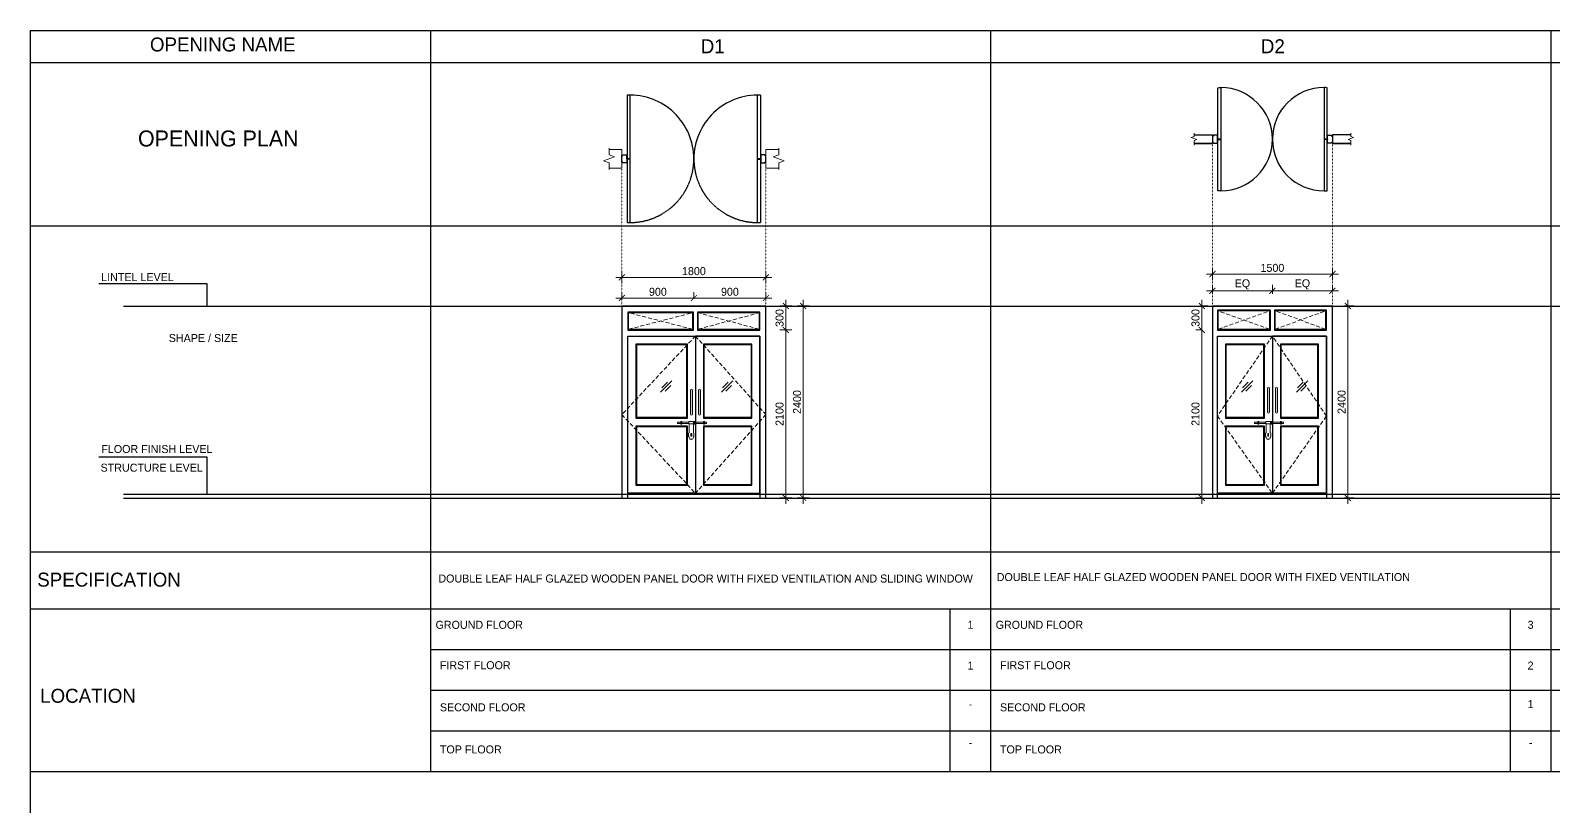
# Model space of a CAD drawing. Header units: inches. Extents: x -3071 to 2014935, y -37057 to 549694.
# Drawn here: x 1445748 to 1464782, y 539993 to 549694 of the extents above; entities that cross this region are included whole.
import ezdxf

# ---------------------------------------------------------------- set-up
doc = ezdxf.new("R2010")
doc.units = ezdxf.units.IN
doc.header["$MEASUREMENT"] = 0
for name, pattern in [('DOT', [0.25, 0, -0.25]), ('Hidden', [15, 12, -3]), ('TRAZOS1', [0.15, 0.1, -0.05])]:
    doc.linetypes.add(name, pattern=pattern)
for name, color, linetype, lineweight in [('001-Archi- Break Line', 25, 'Continuous', 13), ('001-Archi- door window elevation', 92, 'Continuous', 25), ('001-Archi-Dimension', 200, 'Continuous', 18), ('001-Archi-Elev 3', 212, 'Continuous', 30), ('001-Archi-Elev 4', 246, 'Continuous', 25), ('001-Archi-hatch', 9, 'Continuous', 0), ('001-Archi-Text', 180, 'Continuous', 18), ('002-Archi- Opening', 90, 'Continuous', 25)]:
    doc.layers.add(name, color=color, linetype=linetype, lineweight=lineweight)
doc.styles.add('Archi 100', font='GOTHIC.TTF', dxfattribs={"height": 200})
doc.styles.add('Archi 50', font='GOTHIC.TTF', dxfattribs={"height": 100})
doc.dimstyles.new('Archi 100', dxfattribs={"dimtxt": 200, "dimasz": 150, "dimexe": 150, "dimexo": 300, "dimgap": 50, "dimtad": 1, "dimdec": 0, "dimrnd": 5, "dimzin": 0, "dimdsep": 46, "dimtxsty": 'Archi 100', "dimblk": 'ARCHTICK', "dimcen": 0.09, "dimdle": 150, "dimclrd": 256, "dimclre": 256, "dimclrt": 256, "dimadec": 0, "dimazin": 0, "dimtfac": 1, "dimtdec": 0, "dimtix": 1, "dimtofl": 0, "dimtmove": 0, "dimatfit": 3, "dimfxl": 150, "dimfxlon": 1, "dimtolj": 1, "dimtzin": 0, "dimlwd": -1, "dimlwe": -1, "dimarcsym": 0})
doc.dimstyles.new('Archi 50', dxfattribs={"dimscale": 0.5, "dimtxt": 100, "dimasz": 150, "dimexe": 150, "dimexo": 300, "dimgap": 50, "dimtad": 1, "dimdec": 0, "dimzin": 0, "dimdsep": 46, "dimtxsty": 'Archi 50', "dimblk": 'ARCHTICK', "dimcen": 0.09, "dimdle": 150, "dimclrd": 256, "dimclre": 256, "dimclrt": 256, "dimadec": 0, "dimazin": 0, "dimtfac": 1, "dimtdec": 0, "dimtix": 1, "dimtofl": 0, "dimtmove": 0, "dimatfit": 0, "dimfxl": 150, "dimfxlon": 1, "dimtolj": 1, "dimtzin": 0, "dimlwd": -1, "dimlwe": -1, "dimarcsym": 0})

# ---------------------------------------------------------------- blocks, each defined once
blk = doc.blocks.new('_ArchTick')
at = {"color": 0, "linetype": 'ByBlock', "const_width": 0.15}
blk.add_lwpolyline([(-0.5, -0.5), (0.5, 0.5)], dxfattribs=at)
blk = doc.blocks.new('A$C41BE75F4')
for p, q in [((-112, 98), (-144, 98)), ((-144, 98), (-144, 81)), ((-112, 81), (-144, 81)), ((-101, 98), (-112, 98)), ((-101, 81), (-112, 81)), ((-90, 107), (-101, 107)), ((-101, 98), (-101, 107)), ((-101, 98), (-101, 81)), ((-101, 81), (-101, 73)), ((-101, 71), (-101, 73)), ((-90, 73), (-101, 73)), ((-90, 71), (-101, 71)), ((-90, 98), (-90, 107)), ((-78, 98), (-90, 98)), ((-90, 98), (-90, 81)), ((-78, 81), (-90, 81)), ((-90, 81), (-90, 73)), ((-90, 71), (-90, 73)), ((-3, 98), (-78, 98)), ((-3, 81), (-78, 81)), ((57, 104), (-3, 104)), ((-3, 98), (-3, 104)), ((-3, 81), (-3, 98)), ((-3, 75), (-3, 81)), ((0, 75), (-3, 75)), ((-3, 75), (-3, 75)), ((0, 75), (-3, 75)), ((0, -32), (0, 75)), ((0, 75), (0, 75)), ((54, 75), (0, 75)), ((54, -32), (54, 75)), ((57, 75), (54, 75)), ((54, 75), (54, 75)), ((57, 75), (54, 75)), ((57, 98), (57, 104)), ((64, 98), (57, 98)), ((57, 98), (57, 98)), ((57, 98), (57, 81)), ((64, 81), (57, 81)), ((57, 81), (57, 81)), ((57, 75), (57, 81)), ((57, 75), (57, 75)), ((75, 107), (64, 107)), ((64, 98), (64, 107)), ((64, 98), (64, 81)), ((64, 81), (64, 73)), ((64, 71), (64, 73)), ((75, 73), (64, 73)), ((75, 71), (64, 71)), ((75, 98), (75, 107)), ((87, 98), (75, 98)), ((75, 98), (75, 81)), ((87, 81), (75, 81)), ((75, 81), (75, 73)), ((75, 71), (75, 73)), ((169, 98), (87, 98)), ((169, 81), (87, 81)), ((181, 98), (169, 98)), ((181, 81), (169, 81)), ((192, 107), (181, 107)), ((181, 98), (181, 107)), ((181, 98), (181, 81)), ((181, 81), (181, 73)), ((181, 71), (181, 73)), ((192, 73), (181, 73)), ((192, 71), (181, 71)), ((192, 98), (192, 107)), ((203, 98), (192, 98)), ((192, 98), (192, 81)), ((203, 81), (192, 81)), ((192, 81), (192, 73)), ((192, 71), (192, 73)), ((219, 98), (203, 98)), ((219, 81), (203, 81)), ((219, 98), (219, 81)), ((-7, -39), (-5, -39)), ((-7, -39), (-7, -82)), ((-7, -82), (-5, -83)), ((-7, -82), (-5, -83)), ((-7, -82), (-7, -82)), ((-5, -39), (-3, -38)), ((-5, -83), (-3, -83)), ((-5, -83), (-3, -83)), ((-3, -38), (-2, -37)), ((-3, -83), (-2, -84)), ((-3, -83), (-2, -84)), ((-2, -37), (-1, -36)), ((-2, -84), (-1, -86)), ((-2, -84), (-1, -86)), ((-1, -36), (0, -34)), ((-1, -86), (0, -87)), ((-1, -86), (0, -88)), ((0, -34), (0, -32)), ((0, -87), (0, -89)), ((0, -87), (0, -88)), ((0, -88), (0, -89)), ((0, -89), (0, -89)), ((0, -89), (0, -89)), ((1, -96), (0, -89)), ((1, -96), (0, -89)), ((0, -89), (0, -89)), ((4, -103), (1, -96)), ((4, -103), (1, -96)), ((1, -96), (1, -96)), ((8, -109), (4, -103)), ((8, -109), (4, -103)), ((14, -113), (8, -109)), ((14, -113), (8, -109)), ((20, -116), (14, -113)), ((20, -116), (14, -113)), ((27, -117), (20, -116)), ((27, -116), (20, -116)), ((33, -44), (22, -44)), ((22, -63), (22, -44)), ((22, -77), (22, -63)), ((33, -77), (22, -77)), ((34, -116), (27, -117)), ((34, -116), (27, -116)), ((33, -44), (33, -63)), ((33, -63), (33, -77)), ((41, -113), (34, -116)), ((41, -113), (34, -116)), ((47, -109), (41, -113)), ((47, -109), (41, -113)), ((51, -103), (47, -109)), ((51, -103), (47, -109)), ((54, -96), (51, -103)), ((54, -96), (51, -103)), ((55, -34), (54, -32)), ((54, -89), (55, -87)), ((54, -89), (55, -88)), ((54, -89), (54, -89)), ((54, -89), (54, -89)), ((54, -89), (54, -96)), ((54, -89), (54, -89)), ((54, -89), (54, -96)), ((54, -96), (54, -96)), ((55, -36), (55, -34)), ((56, -37), (55, -36)), ((55, -86), (56, -84)), ((55, -86), (56, -84)), ((55, -87), (55, -86)), ((55, -88), (55, -86)), ((55, -87), (55, -88)), ((58, -38), (56, -37)), ((56, -84), (58, -83)), ((56, -84), (58, -83)), ((60, -39), (58, -38)), ((58, -83), (60, -83)), ((58, -83), (60, -83)), ((61, -39), (60, -39)), ((60, -83), (61, -82)), ((60, -83), (61, -82)), ((61, -39), (61, -82)), ((61, -82), (61, -82))]:
    blk.add_line(p, q)
blk = doc.blocks.new('1800door')
for points in [[(-795, 1733), (-2, 1733), (-2, 1696), (-796, 1696)], [(-40, 1800), (-40, 1788), (-50, 1788), (-50, 1737), (50, 1737), (50, 1737), (50, 1737), (50, 1788), (40, 1788), (40, 1800), (-40, 1800)], [(-795, 67), (-2, 67), (-2, 104), (-796, 104)], [(-40, 0), (-40, 12), (-50, 12), (-50, 63), (10, 63), (10, 63), (50, 63), (50, 12), (40, 12), (40, 0), (-40, 0)]]:
    blk.add_lwpolyline(points)
for points in [[(-3, 1735, -0.146678), (-2, 1736), (-40, 1736), (-40, 1735)], [(1, 1733, -0.146678), (-1, 1733), (-1, 1696), (1, 1696)], [(-3, 65, 0.146678), (-2, 64), (-40, 64), (-40, 65)], [(1, 67, 0.146678), (-1, 67), (-1, 104), (1, 104)]]:
    blk.add_lwpolyline(points, format="xyb", close=True)
at = {"linetype": 'Hidden'}
for points in [[(796, 1696), (2, 1696), (2, 1733), (795, 1733)], [(796, 104), (2, 104), (2, 67), (795, 67)]]:
    blk.add_lwpolyline(points, dxfattribs=at)
for centre, radius in [((-1, 1735), 2.22), ((-1, 1735), 0.933), ((-1, 65), 2.22), ((-1, 65), 0.933)]:
    blk.add_circle(centre, radius)
for centre, start, end in [((0, 1696), 177.3343, 270), ((0, 104), 90, 182.6657)]:
    blk.add_arc(centre, 796, start, end)
for centre, start, end in [((0, 1696), 270, 2.6657), ((0, 104), 357.3343, 90)]:
    blk.add_arc(centre, 796, start, end, dxfattribs=at)
blk = doc.blocks.new('*D1622')
at = {"layer": '001-Archi-Dimension', "transparency": 16777216}
for p, q in [((1453064, 546349), (1454114, 546349)), ((1453139, 546349), (1453139, 546424)), ((1454039, 546349), (1454039, 546424))]:
    blk.add_line(p, q, dxfattribs=at)
at = {"layer": 'Defpoints', "color": 0, "transparency": 16777216}
for p in [(1454039, 546349), (1453139, 546250), (1454039, 546250)]:
    blk.add_point(p, dxfattribs=at)
at = {"layer": '001-Archi-Dimension', "transparency": 16777216, "xscale": 75, "yscale": 75, "zscale": 75, "rotation": 180}
blk.add_blockref('_ArchTick', (1453139, 546349), dxfattribs=at)
at = {"layer": '001-Archi-Dimension', "transparency": 16777216, "xscale": 75, "yscale": 75, "zscale": 75}
blk.add_blockref('_ArchTick', (1454039, 546349), dxfattribs=at)
at = {"layer": '001-Archi-Dimension', "transparency": 16777216, "insert": (1453589, 546427), "char_height": 100, "attachment_point": 5, "style": 'Archi 50'}
blk.add_mtext('\\A1;900', dxfattribs=at)
blk = doc.blocks.new('*D1623')
at = {"layer": '001-Archi-Dimension', "transparency": 16777216}
for p, q in [((1453964, 546349), (1455014, 546349)), ((1454039, 546349), (1454039, 546424)), ((1454939, 546349), (1454939, 546424))]:
    blk.add_line(p, q, dxfattribs=at)
at = {"layer": 'Defpoints', "color": 0, "transparency": 16777216}
for p in [(1454939, 546349), (1454039, 546250), (1454939, 546250)]:
    blk.add_point(p, dxfattribs=at)
at = {"layer": '001-Archi-Dimension', "transparency": 16777216, "xscale": 75, "yscale": 75, "zscale": 75, "rotation": 180}
blk.add_blockref('_ArchTick', (1454039, 546349), dxfattribs=at)
at = {"layer": '001-Archi-Dimension', "transparency": 16777216, "xscale": 75, "yscale": 75, "zscale": 75}
blk.add_blockref('_ArchTick', (1454939, 546349), dxfattribs=at)
at = {"layer": '001-Archi-Dimension', "transparency": 16777216, "insert": (1454489, 546427), "char_height": 100, "attachment_point": 5, "style": 'Archi 50'}
blk.add_mtext('\\A1;900', dxfattribs=at)
blk = doc.blocks.new('*D1573')
at = {"layer": '001-Archi-Dimension', "transparency": 16777216}
for p, q in [((1453139, 546533), (1453139, 546683)), ((1454939, 546533), (1454939, 546683)), ((1453064, 546608), (1455014, 546608))]:
    blk.add_line(p, q, dxfattribs=at)
at = {"layer": 'Defpoints', "color": 0, "transparency": 16777216}
for p in [(1454939, 546608), (1453139, 546250), (1454939, 546250)]:
    blk.add_point(p, dxfattribs=at)
at = {"layer": '001-Archi-Dimension', "transparency": 16777216, "xscale": 75, "yscale": 75, "zscale": 75, "rotation": 180}
blk.add_blockref('_ArchTick', (1453139, 546608), dxfattribs=at)
at = {"layer": '001-Archi-Dimension', "transparency": 16777216, "xscale": 75, "yscale": 75, "zscale": 75}
blk.add_blockref('_ArchTick', (1454939, 546608), dxfattribs=at)
at = {"layer": '001-Archi-Dimension', "transparency": 16777216, "insert": (1454039, 546685), "char_height": 100, "attachment_point": 5, "style": 'Archi 50'}
blk.add_mtext('\\A1;1800', dxfattribs=at)
blk = doc.blocks.new('*D1624')
at = {"layer": '001-Archi-Dimension', "transparency": 16777216}
for p, q in [((1455112, 545950), (1455262, 545950)), ((1455187, 543775), (1455187, 546025)), ((1455112, 543850), (1455262, 543850))]:
    blk.add_line(p, q, dxfattribs=at)
at = {"layer": 'Defpoints', "color": 0, "transparency": 16777216}
for p in [(1454939, 545950), (1455187, 545950), (1454939, 543850)]:
    blk.add_point(p, dxfattribs=at)
at = {"layer": '001-Archi-Dimension', "transparency": 16777216, "xscale": 75, "yscale": 75, "zscale": 75}
for p, rotation in [((1455187, 545950), 90), ((1455187, 543850), 270)]:
    blk.add_blockref('_ArchTick', p, dxfattribs=dict(at, rotation=rotation))
at = {"layer": '001-Archi-Dimension', "transparency": 16777216, "insert": (1455110, 544900), "char_height": 100, "attachment_point": 5, "rotation": 90, "style": 'Archi 50'}
blk.add_mtext('\\A1;2100', dxfattribs=at)
blk = doc.blocks.new('*D1625')
at = {"layer": '001-Archi-Dimension', "transparency": 16777216}
for p, q in [((1455187, 545875), (1455187, 546325)), ((1455112, 546250), (1455262, 546250)), ((1455112, 545950), (1455262, 545950))]:
    blk.add_line(p, q, dxfattribs=at)
at = {"layer": 'Defpoints', "color": 0, "transparency": 16777216}
for p in [(1454939, 546250), (1455187, 546250), (1454939, 545950)]:
    blk.add_point(p, dxfattribs=at)
at = {"layer": '001-Archi-Dimension', "transparency": 16777216, "xscale": 75, "yscale": 75, "zscale": 75}
for p, rotation in [((1455187, 546250), 90), ((1455187, 545950), 270)]:
    blk.add_blockref('_ArchTick', p, dxfattribs=dict(at, rotation=rotation))
at = {"layer": '001-Archi-Dimension', "transparency": 16777216, "insert": (1455110, 546100), "char_height": 100, "attachment_point": 5, "rotation": 90, "style": 'Archi 50'}
blk.add_mtext('\\A1;300', dxfattribs=at)
blk = doc.blocks.new('*D1574')
at = {"layer": '001-Archi-Dimension', "transparency": 16777216}
for p, q in [((1455406, 546325), (1455406, 543775)), ((1455331, 546250), (1455481, 546250)), ((1455331, 543850), (1455481, 543850))]:
    blk.add_line(p, q, dxfattribs=at)
at = {"layer": 'Defpoints', "color": 0, "transparency": 16777216}
for p in [(1454939, 546250), (1454939, 543850), (1455406, 543850)]:
    blk.add_point(p, dxfattribs=at)
at = {"layer": '001-Archi-Dimension', "transparency": 16777216, "xscale": 75, "yscale": 75, "zscale": 75}
for p, rotation in [((1455406, 546250), 90), ((1455406, 543850), 270)]:
    blk.add_blockref('_ArchTick', p, dxfattribs=dict(at, rotation=rotation))
at = {"layer": '001-Archi-Dimension', "transparency": 16777216, "insert": (1455329, 545050), "char_height": 100, "attachment_point": 5, "rotation": 90, "style": 'Archi 50'}
blk.add_mtext('\\A1;2400', dxfattribs=at)
blk = doc.blocks.new('OT DOOR')
for points in [[(-2, 1433), (-644, 1433, 0.014338), (-646, 1396), (-2, 1396)], [(-1, 1433, 0.146678), (1, 1433), (1, 1396), (-1, 1396)], [(3, 1435, 0.146678), (2, 1436), (40, 1436), (40, 1435)], [(644, 1433), (2, 1433), (2, 1396), (646, 1396, 0.014338)], [(-2, 67), (-644, 67, -0.014338), (-646, 104), (-2, 104)], [(-1, 67, -0.146678), (1, 67), (1, 104), (-1, 104)], [(644, 67), (2, 67), (2, 104), (646, 104, -0.014338)], [(3, 65, -0.146678), (2, 64), (40, 64), (40, 65)]]:
    blk.add_lwpolyline(points, format="xyb", close=True)
for points in [[(40, 1500), (40, 1488), (50, 1488), (50, 1437), (-10, 1437), (-10, 1437), (-50, 1437), (-50, 1488), (-40, 1488), (-40, 1500), (40, 1500)], [(40, 0), (40, 12), (50, 12), (50, 63), (-50, 63), (-50, 63), (-50, 63), (-50, 12), (-40, 12), (-40, 0), (40, 0)]]:
    blk.add_lwpolyline(points)
for centre, radius in [((1, 1435), 2.22), ((1, 1435), 0.933), ((1, 65), 2.22), ((1, 65), 0.933)]:
    blk.add_circle(centre, radius)
for centre, start, end in [((0, 1396), 180, 0), ((0, 104), 0, 180)]:
    blk.add_arc(centre, 646, start, end)
blk = doc.blocks.new('*D1575')
at = {"layer": '001-Archi-Dimension', "transparency": 16777216}
for p, q in [((1460519, 546574), (1460519, 546724)), ((1462019, 546574), (1462019, 546724)), ((1460444, 546649), (1462094, 546649))]:
    blk.add_line(p, q, dxfattribs=at)
at = {"layer": 'Defpoints', "color": 0, "transparency": 16777216}
for p in [(1462019, 546649), (1460519, 546250), (1462019, 546250)]:
    blk.add_point(p, dxfattribs=at)
at = {"layer": '001-Archi-Dimension', "transparency": 16777216, "xscale": 75, "yscale": 75, "zscale": 75, "rotation": 180}
blk.add_blockref('_ArchTick', (1460519, 546649), dxfattribs=at)
at = {"layer": '001-Archi-Dimension', "transparency": 16777216, "xscale": 75, "yscale": 75, "zscale": 75}
blk.add_blockref('_ArchTick', (1462019, 546649), dxfattribs=at)
at = {"layer": '001-Archi-Dimension', "transparency": 16777216, "insert": (1461269, 546726), "char_height": 100, "attachment_point": 5, "style": 'Archi 50'}
blk.add_mtext('\\A1;1500', dxfattribs=at)
blk = doc.blocks.new('*D1576')
at = {"layer": '001-Archi-Dimension', "transparency": 16777216}
for p, q in [((1460519, 546400), (1460519, 546515)), ((1461269, 546400), (1461269, 546515)), ((1460444, 546440), (1461344, 546440))]:
    blk.add_line(p, q, dxfattribs=at)
at = {"layer": 'Defpoints', "color": 0, "transparency": 16777216}
for p in [(1461269, 546440), (1460519, 546250), (1461269, 546250)]:
    blk.add_point(p, dxfattribs=at)
at = {"layer": '001-Archi-Dimension', "transparency": 16777216, "xscale": 75, "yscale": 75, "zscale": 75, "rotation": 180}
blk.add_blockref('_ArchTick', (1460519, 546440), dxfattribs=at)
at = {"layer": '001-Archi-Dimension', "transparency": 16777216, "xscale": 75, "yscale": 75, "zscale": 75}
blk.add_blockref('_ArchTick', (1461269, 546440), dxfattribs=at)
at = {"layer": '001-Archi-Dimension', "transparency": 16777216, "insert": (1460894, 546520), "char_height": 100, "attachment_point": 5, "style": 'Archi 50'}
blk.add_mtext('\\A1;EQ', dxfattribs=at)
blk = doc.blocks.new('*D1577')
at = {"layer": '001-Archi-Dimension', "transparency": 16777216}
for p, q in [((1461269, 546400), (1461269, 546515)), ((1462019, 546440), (1462019, 546515)), ((1461194, 546440), (1462094, 546440))]:
    blk.add_line(p, q, dxfattribs=at)
at = {"layer": 'Defpoints', "color": 0, "transparency": 16777216}
for p in [(1462019, 546440), (1462019, 546440), (1461269, 546250)]:
    blk.add_point(p, dxfattribs=at)
at = {"layer": '001-Archi-Dimension', "transparency": 16777216, "xscale": 75, "yscale": 75, "zscale": 75, "rotation": 180}
blk.add_blockref('_ArchTick', (1461269, 546440), dxfattribs=at)
at = {"layer": '001-Archi-Dimension', "transparency": 16777216, "xscale": 75, "yscale": 75, "zscale": 75}
blk.add_blockref('_ArchTick', (1462019, 546440), dxfattribs=at)
at = {"layer": '001-Archi-Dimension', "transparency": 16777216, "insert": (1461644, 546520), "char_height": 100, "attachment_point": 5, "style": 'Archi 50'}
blk.add_mtext('\\A1;EQ', dxfattribs=at)
blk = doc.blocks.new('*D1578')
at = {"layer": '001-Archi-Dimension', "transparency": 16777216}
for p, q in [((1460386, 545950), (1460311, 545950)), ((1460386, 543775), (1460386, 546025)), ((1460386, 543850), (1460311, 543850))]:
    blk.add_line(p, q, dxfattribs=at)
at = {"layer": 'Defpoints', "color": 0, "transparency": 16777216}
for p in [(1460386, 545950), (1460519, 545950), (1460519, 543850)]:
    blk.add_point(p, dxfattribs=at)
at = {"layer": '001-Archi-Dimension', "transparency": 16777216, "xscale": 75, "yscale": 75, "zscale": 75}
for p, rotation in [((1460386, 545950), 90), ((1460386, 543850), 270)]:
    blk.add_blockref('_ArchTick', p, dxfattribs=dict(at, rotation=rotation))
at = {"layer": '001-Archi-Dimension', "transparency": 16777216, "insert": (1460308, 544900), "char_height": 100, "attachment_point": 5, "rotation": 90, "style": 'Archi 50'}
blk.add_mtext('\\A1;2100', dxfattribs=at)
blk = doc.blocks.new('*D1579')
at = {"layer": '001-Archi-Dimension', "transparency": 16777216}
for p, q in [((1460386, 545875), (1460386, 546325)), ((1460386, 546250), (1460461, 546250)), ((1460386, 545950), (1460311, 545950))]:
    blk.add_line(p, q, dxfattribs=at)
at = {"layer": 'Defpoints', "color": 0, "transparency": 16777216}
for p in [(1460386, 546250), (1460386, 546250), (1460519, 545950)]:
    blk.add_point(p, dxfattribs=at)
at = {"layer": '001-Archi-Dimension', "transparency": 16777216, "xscale": 75, "yscale": 75, "zscale": 75}
for p, rotation in [((1460386, 546250), 90), ((1460386, 545950), 270)]:
    blk.add_blockref('_ArchTick', p, dxfattribs=dict(at, rotation=rotation))
at = {"layer": '001-Archi-Dimension', "transparency": 16777216, "insert": (1460308, 546100), "char_height": 100, "attachment_point": 5, "rotation": 90, "style": 'Archi 50'}
blk.add_mtext('\\A1;300', dxfattribs=at)
blk = doc.blocks.new('*D1580')
at = {"layer": '001-Archi-Dimension', "transparency": 16777216}
for p, q in [((1462212, 543775), (1462212, 546325)), ((1462169, 546250), (1462287, 546250)), ((1462169, 543850), (1462287, 543850))]:
    blk.add_line(p, q, dxfattribs=at)
at = {"layer": 'Defpoints', "color": 0, "transparency": 16777216}
for p in [(1462019, 546250), (1462212, 546250), (1462019, 543850)]:
    blk.add_point(p, dxfattribs=at)
at = {"layer": '001-Archi-Dimension', "transparency": 16777216, "xscale": 75, "yscale": 75, "zscale": 75}
for p, rotation in [((1462212, 546250), 90), ((1462212, 543850), 270)]:
    blk.add_blockref('_ArchTick', p, dxfattribs=dict(at, rotation=rotation))
at = {"layer": '001-Archi-Dimension', "transparency": 16777216, "insert": (1462134, 545050), "char_height": 100, "attachment_point": 5, "rotation": 90, "style": 'Archi 50'}
blk.add_mtext('\\A1;2400', dxfattribs=at)

msp = doc.modelspace()

# ---------------------------------------------------------------- hatches: boundary and pattern name
at = {"layer": '001-Archi-hatch'}
h = msp.add_hatch(color=256, dxfattribs=at)
h.dxf.hatch_style = 1
h.set_gradient(color1=(51, 51, 51), tint=1, name='CYLINDER')
edge = h.paths.add_edge_path()
edge.add_arc((1454008.2, 545197.57), 12.5, 0, 180, ccw=False)
edge.add_line((1454020.7, 545197.57), (1454020.7, 544897.57))
edge.add_arc((1454008.2, 544897.57), 12.5, -180, 0, ccw=False)
edge.add_line((1453995.7, 544897.57), (1453995.7, 545197.57))
h = msp.add_hatch(color=256, dxfattribs=at)
h.dxf.hatch_style = 1
h.set_gradient(color1=(51, 51, 51), tint=1, name='CYLINDER')
edge = h.paths.add_edge_path()
edge.add_arc((1454108.2, 545197.57), 12.5, 0, 180)
edge.add_line((1454095.7, 545197.57), (1454095.7, 544897.57))
edge.add_arc((1454108.2, 544897.57), 12.5, 180, 360)
edge.add_line((1454120.7, 544897.57), (1454120.7, 545197.57))
h = msp.add_hatch(color=256, dxfattribs=at)
h.dxf.hatch_style = 1
h.set_gradient(color1=(51, 51, 51), tint=1, name='CYLINDER')
edge = h.paths.add_edge_path()
edge.add_arc((1461218.95, 545222.57), 12.5, 0, 180, ccw=False)
edge.add_line((1461231.45, 545222.57), (1461231.45, 544922.57))
edge.add_arc((1461218.95, 544922.57), 12.5, -180, 0, ccw=False)
edge.add_line((1461206.45, 544922.57), (1461206.45, 545222.57))
h = msp.add_hatch(color=256, dxfattribs=at)
h.dxf.hatch_style = 1
h.set_gradient(color1=(51, 51, 51), tint=1, name='CYLINDER')
edge = h.paths.add_edge_path()
edge.add_arc((1461318.95, 545222.57), 12.5, 0, 180)
edge.add_line((1461306.45, 545222.57), (1461306.45, 544922.57))
edge.add_arc((1461318.95, 544922.57), 12.5, 180, 360)
edge.add_line((1461331.45, 544922.57), (1461331.45, 545222.57))
h = msp.add_hatch(dxfattribs=at)
h.set_pattern_fill('ANSI31', color=256, scale=10, angle=45)
h.set_pattern_definition([(90, (1294720.8654, 570692.7467), (-1.25, 2e-16), [])])
h.paths.add_polyline_path([(1460581.95, 543899.53), (1461943.95, 543899.53), (1461943.95, 543909.53), (1460581.95, 543909.53)])

# ---------------------------------------------------------------- linework, layer by layer
for p, q in [((1460288.95, 548389.74), (1460518.95, 548389.74)), ((1460288.95, 548279.74), (1460518.95, 548279.74)), ((1460518.95, 548389.74), (1460518.95, 548279.74)), ((1462248.95, 548279.74), (1462018.95, 548279.74))]:
    msp.add_line(p, q)
for points in [[(1460288.95, 548389.74), (1460518.95, 548389.74), (1460518.95, 548279.74), (1460288.95, 548279.74)], [(1462248.95, 548389.74), (1462018.95, 548389.74), (1462018.95, 548279.74), (1462248.95, 548279.74)]]:
    msp.add_lwpolyline(points)
at = {"layer": '001-Archi- Break Line', "linetype": 'Continuous'}
for points in [[(1460288.95, 548410.36), (1460288.95, 548369.11), (1460254.6, 548356.61), (1460323.29, 548331.61), (1460288.95, 548319.11), (1460289, 548260.56)], [(1462248.95, 548410.36), (1462248.95, 548369.11), (1462283.29, 548356.61), (1462214.6, 548331.61), (1462248.95, 548319.11), (1462248.89, 548260.56)], [(1452978.57, 547956.55), (1452978.57, 548039.05), (1452909.88, 548064.05), (1453047.25, 548114.05), (1452978.57, 548139.05), (1452978.57, 548221.55)], [(1455098.67, 547956.55), (1455098.67, 548039.05), (1455167.36, 548064.05), (1455029.98, 548114.05), (1455098.67, 548139.05), (1455098.67, 548221.55)]]:
    msp.add_lwpolyline(points, dxfattribs=at)
at = {"layer": '001-Archi- door window elevation'}
msp.add_line((1460518.95, 546249.53), (1460518.95, 543849.53), dxfattribs=at)
for points in [[(1454938.62, 546249.53), (1453138.62, 546249.53), (1453138.62, 543849.53), (1453213.62, 543849.53), (1453213.62, 545874.53), (1454863.62, 545874.53), (1454863.62, 543849.53), (1454938.62, 543849.53)], [(1453213.62, 545949.53), (1454033.2, 545949.53), (1454033.2, 546174.53), (1453213.62, 546174.53)], [(1454083.2, 545949.53), (1454863.62, 545949.53), (1454863.62, 546174.53), (1454083.2, 546174.53)], [(1454058.2, 543909.53), (1453213.62, 543909.53), (1453213.62, 545874.53), (1454058.2, 545874.53)], [(1453958.2, 545774.53), (1453313.62, 545774.53), (1453313.62, 544849.53), (1453958.2, 544849.53)], [(1454058.2, 543909.53), (1454863.62, 543909.53), (1454863.62, 545874.53), (1454058.2, 545874.53)], [(1454763.62, 545774.53), (1454158.2, 545774.53), (1454158.2, 544849.53), (1454763.62, 544849.53)], [(1461268.95, 543909.53), (1460581.95, 543909.53), (1460581.95, 545874.53), (1461268.95, 545874.53)], [(1461168.95, 545774.53), (1460681.95, 545774.53), (1460681.95, 544849.53), (1461168.95, 544849.53)], [(1461268.95, 543909.53), (1461943.95, 543909.53), (1461943.95, 545874.53), (1461268.95, 545874.53)], [(1461843.95, 545774.53), (1461368.95, 545774.53), (1461368.95, 544849.53), (1461843.95, 544849.53)], [(1453958.2, 544749.53), (1453313.62, 544749.53), (1453313.62, 544009.53), (1453958.2, 544009.53)], [(1454763.62, 544749.53), (1454158.2, 544749.53), (1454158.2, 544009.53), (1454763.62, 544009.53)], [(1461168.95, 544749.53), (1460681.95, 544749.53), (1460681.95, 544009.53), (1461168.95, 544009.53)], [(1461843.95, 544749.53), (1461368.95, 544749.53), (1461368.95, 544009.53), (1461843.95, 544009.53)], [(1460581.95, 543899.53), (1461943.95, 543899.53), (1461943.95, 543909.53), (1460581.95, 543909.53)]]:
    msp.add_lwpolyline(points, close=True, dxfattribs=at)
for points in [[(1461943.95, 543849.53), (1462018.95, 543849.53), (1462018.95, 546249.53), (1460518.95, 546249.53)], [(1461243.95, 546199.53), (1460581.95, 546199.53), (1460581.95, 545949.53), (1461243.95, 545949.53), (1461243.95, 546199.53)], [(1461293.95, 545949.53), (1461943.95, 545949.53), (1461943.95, 546199.53), (1461293.95, 546199.53), (1461293.95, 545949.53)], [(1460518.95, 543849.53), (1460581.95, 543849.53), (1460581.95, 545874.53), (1461943.95, 545874.53), (1461943.95, 543849.53)]]:
    msp.add_lwpolyline(points, dxfattribs=at)
at = {"layer": '001-Archi-Elev 3'}
for p, q in [((1445747.51, 549694.23), (1485747.51, 549694.23)), ((1445747.51, 530291.56), (1445747.51, 549694.23)), ((1450747.51, 549694.23), (1450747.51, 540429.57)), ((1457747.51, 549694.23), (1457747.51, 540429.57)), ((1464747.51, 549694.23), (1464747.51, 540429.57)), ((1445747.51, 549294.23), (1485747.51, 549294.23)), ((1445747.51, 547253.82), (1485747.51, 547253.82)), ((1445747.51, 543177.28), (1485747.51, 543177.28)), ((1445747.51, 542466.38), (1485747.51, 542466.38)), ((1450747.51, 541957.18), (1485747.51, 541957.18)), ((1450747.51, 541447.98), (1485747.51, 541447.98)), ((1450747.51, 540938.78), (1485747.51, 540938.78)), ((1445747.51, 540429.57), (1485747.51, 540429.57))]:
    msp.add_line(p, q, dxfattribs=at)
for points in [[(1457238.31, 542466.38), (1457238.31, 540429.57)], [(1464238.31, 542466.38), (1464238.31, 540429.57)]]:
    msp.add_lwpolyline(points, dxfattribs=at)
at = {"layer": '001-Archi-Elev 4', "ltscale": 1000}
for p, q in [((1446908.69, 546249.53), (1485747.51, 546249.53)), ((1446908.69, 543849.53), (1485747.51, 543849.53))]:
    msp.add_line(p, q, dxfattribs=at)
at = {"layer": '001-Archi-Elev 4', "ltscale": 0.2}
msp.add_line((1446908.69, 543899.53), (1485747.51, 543899.53), dxfattribs=at)
at = {"layer": '001-Archi-hatch', "linetype": 'DOT'}
for p, q in [((1460518.95, 546249.53), (1460518.95, 548279.74)), ((1462018.95, 546249.53), (1462018.95, 548279.74)), ((1453138.62, 547974.05), (1453138.62, 546249.53)), ((1454938.62, 546249.53), (1454938.62, 547974.05))]:
    msp.add_line(p, q, dxfattribs=at)
at = {"layer": '001-Archi-hatch', "linetype": 'TRAZOS1', "ltscale": 500}
for p, q in [((1453223.62, 545959.53), (1454023.2, 546164.53)), ((1454023.2, 545959.53), (1453223.62, 546164.53)), ((1454093.2, 545959.53), (1454853.62, 546164.53)), ((1454853.62, 545959.53), (1454093.2, 546164.53)), ((1460591.95, 545959.53), (1461233.95, 546189.53)), ((1461233.95, 545959.53), (1460591.95, 546189.53)), ((1461303.95, 545959.53), (1461933.95, 546189.53)), ((1461933.95, 545959.53), (1461303.95, 546189.53)), ((1454058.2, 545874.53), (1453138.62, 544892.03)), ((1453138.62, 544892.03), (1454058.2, 543909.53))]:
    msp.add_line(p, q, dxfattribs=at)
at = {"layer": '001-Archi-hatch'}
for p, q in [((1453623.24, 545172.12), (1453764.67, 545313.54)), ((1453708.1, 545299.4), (1453637.39, 545228.69)), ((1453750.52, 545256.97), (1453679.81, 545186.26)), ((1454382.74, 545172.12), (1454524.17, 545313.54)), ((1454467.6, 545299.4), (1454396.89, 545228.69)), ((1454510.02, 545256.97), (1454439.31, 545186.26)), ((1460881.24, 545172.12), (1461022.67, 545313.54)), ((1460966.1, 545299.4), (1460895.39, 545228.69)), ((1461008.52, 545256.97), (1460937.81, 545186.26)), ((1461568.24, 545172.12), (1461709.67, 545313.54)), ((1461653.1, 545299.4), (1461582.39, 545228.69)), ((1461695.52, 545256.97), (1461624.81, 545186.26))]:
    msp.add_line(p, q, dxfattribs=at)
for points in [[(1452978.57, 548204.05), (1453138.62, 548204.05), (1453138.62, 547974.05), (1452978.57, 547974.05)], [(1455098.67, 548204.05), (1454938.62, 548204.05), (1454938.62, 547974.05), (1455098.67, 547974.05)]]:
    msp.add_lwpolyline(points, dxfattribs=at)
for points in [[(1453223.62, 545959.53), (1454023.2, 545959.53), (1454023.2, 546164.53), (1453223.62, 546164.53)], [(1454853.62, 545959.53), (1454093.2, 545959.53), (1454093.2, 546164.53), (1454853.62, 546164.53)], [(1461233.95, 546189.53), (1460591.95, 546189.53), (1460591.95, 545959.53), (1461233.95, 545959.53)], [(1461303.95, 545959.53), (1461933.95, 545959.53), (1461933.95, 546189.53), (1461303.95, 546189.53)], [(1453948.2, 545764.53), (1453323.62, 545764.53), (1453323.62, 544859.53), (1453948.2, 544859.53)], [(1454753.62, 545764.53), (1454168.2, 545764.53), (1454168.2, 544859.53), (1454753.62, 544859.53)], [(1461158.95, 545764.53), (1460691.95, 545764.53), (1460691.95, 544859.53), (1461158.95, 544859.53)], [(1461833.95, 545764.53), (1461378.95, 545764.53), (1461378.95, 544859.53), (1461833.95, 544859.53)], [(1453948.2, 544739.53), (1453323.62, 544739.53), (1453323.62, 544019.53), (1453948.2, 544019.53)], [(1454753.62, 544739.53), (1454168.2, 544739.53), (1454168.2, 544019.53), (1454753.62, 544019.53)], [(1461158.95, 544739.53), (1460691.95, 544739.53), (1460691.95, 544019.53), (1461158.95, 544019.53)], [(1461833.95, 544739.53), (1461378.95, 544739.53), (1461378.95, 544019.53), (1461833.95, 544019.53)]]:
    msp.add_lwpolyline(points, close=True, dxfattribs=at)
at = {"layer": '001-Archi-hatch', "linetype": 'TRAZOS1', "ltscale": 500}
for points in [[(1454058.2, 545874.53), (1454938.62, 544892.03), (1454058.2, 543909.53)], [(1461268.95, 545874.53), (1460581.95, 544874.53), (1461268.95, 543909.53), (1461943.95, 544874.53), (1461268.95, 545874.53)]]:
    msp.add_lwpolyline(points, dxfattribs=at)
at = {"layer": '001-Archi-hatch'}
for points in [[(1453995.7, 545197.57, -1), (1454020.7, 545197.57), (1454020.7, 544897.57, -1), (1453995.7, 544897.57)], [(1454120.7, 545197.57, 1), (1454095.7, 545197.57), (1454095.7, 544897.57, 1), (1454120.7, 544897.57)], [(1461206.45, 545222.57, -1), (1461231.45, 545222.57), (1461231.45, 544922.57, -1), (1461206.45, 544922.57)], [(1461331.45, 545222.57, 1), (1461306.45, 545222.57), (1461306.45, 544922.57, 1), (1461331.45, 544922.57)]]:
    msp.add_lwpolyline(points, format="xyb", close=True, dxfattribs=at)

# ---------------------------------------------------------------- block references
for p in [(1453978.14, 544700.02), (1461188.88, 544700.02)]:
    msp.add_blockref('A$C41BE75F4', p, dxfattribs=at)
at = {"layer": '002-Archi- Opening'}
for name, p, rotation in [('OT DOOR', (1460518.95, 548334.74), 269.9999855143101), ('1800door', (1453138.62, 548089.05), 270)]:
    msp.add_blockref(name, p, dxfattribs=dict(at, rotation=rotation))

# ---------------------------------------------------------------- texts
at = {"layer": '001-Archi-Text', "attachment_point": 1}
for s, width, insert, char_height, style in [('\\pxqc;OPENING NAME', 2228.7844, (1447036.73, 549606.48), 175, 'Archi 100'), ('\\pxqc;D1', 795.4141, (1453876.58, 549584.06), 175, 'Archi 100'), ('\\pxqc;D2', 795.4141, (1460876.58, 549584.06), 175, 'Archi 100'), ('OPENING PLAN', 4127.1334, (1447091.51, 548444.04), 200, 'Archi 100'), ('LINTEL LEVEL', 3098.08, (1446631.95, 546660.75), 100, 'Archi 50'), ('\\pxqc;SHAPE / SIZE', 1657.1414, (1447079.04, 545899.41), 100, 'Archi 100'), ('FLOOR FINISH LEVEL', 3098.08, (1446633.18, 544512.26), 100, 'Archi 50'), ('STRUCTURE LEVEL', 2326.8031, (1446623.91, 544278.78), 100, 'Archi 50'), ('SPECIFICATION', 2040.8582, (1445832.25, 542916.66), 175, 'Archi 100'), ('DOUBLE LEAF HALF GLAZED WOODEN PANEL DOOR WITH FIXED VENTILATION AND SLIDING WINDOW', 6910.6977, (1450845.46, 542893.13), 100, 'Archi 100'), ('\\pxql,t12;DOUBLE LEAF HALF GLAZED WOODEN PANEL DOOR WITH FIXED VENTILATION', 6910.6977, (1457823.72, 542911.6), 100, 'Archi 100'), ('GROUND FLOOR', 2902.3558, (1450810.36, 542314.63), 100, 'Archi 100'), ('\\pxqc;1', 388.6958, (1457301.16, 542314.63), 100, 'Archi 100'), ('GROUND FLOOR', 2902.3558, (1457810.36, 542314.63), 100, 'Archi 100'), ('\\pxqc;3', 388.6958, (1464301.16, 542314.63), 100, 'Archi 100'), ('FIRST FLOOR', 1652.6819, (1450864.33, 541809.54), 100, 'Archi 100'), ('\\pxqc;1', 388.6958, (1457301.16, 541805.43), 100, 'Archi 100'), ('FIRST FLOOR', 1652.6819, (1457864.33, 541809.54), 100, 'Archi 100'), ('\\pxqc;2', 388.6958, (1464301.16, 541805.43), 100, 'Archi 100'), ('LOCATION', 2040.8582, (1445868.51, 541464.85), 175, 'Archi 100'), ('SECOND FLOOR', 1652.6819, (1450864.33, 541283.22), 100, 'Archi 100'), ('\\pxqc;-', 388.6958, (1457301.16, 541323.25), 100, 'Archi 100'), ('SECOND FLOOR', 1652.6819, (1457864.33, 541283.22), 100, 'Archi 100'), ('\\pxqc;1', 388.6958, (1464301.16, 541323.25), 100, 'Archi 100'), ('\\pxqc;-', 388.6958, (1457301.16, 540841.07), 100, 'Archi 100'), ('\\pxqc;-', 388.6958, (1464301.16, 540841.07), 100, 'Archi 100'), ('TOP FLOOR', 1652.6819, (1450864.33, 540756.91), 100, 'Archi 100'), ('TOP FLOOR', 1652.6819, (1457864.33, 540756.91), 100, 'Archi 100')]:
    msp.add_mtext_dynamic_manual_height_columns(s, width=width, gutter_width=12.5, heights=[0], dxfattribs=dict(at, insert=insert, char_height=char_height, style=style))

# ---------------------------------------------------------------- dimensions: what is measured, and where the dimension line sits
at = {"layer": '001-Archi-Dimension', "color": 2}
for p1, p2, distance, picture, middle in [((1453138.62, 546249.53), (1454938.62, 546249.53), 358.33, '*D1573', (1454038.62, 546685.37)), ((1453138.62, 546249.53), (1454038.62, 546249.53), 99.67, '*D1622', (1453588.62, 546426.71)), ((1454938.62, 546249.53), (1454938.62, 543849.53), 467.53, '*D1574', (1455328.64, 545049.53)), ((1454938.62, 543849.53), (1454938.62, 545949.53), -248.51, '*D1624', (1455109.61, 544899.53))]:
    dim = msp.add_aligned_dim(p1=p1, p2=p2, distance=distance, dimstyle='Archi 50', dxfattribs=at)
    dim.commit()
    dim.dimension.update_dxf_attribs({"geometry": picture, "text_midpoint": middle})
at = {"layer": '001-Archi-Dimension'}
for p1, p2, distance, picture, middle in [((1460518.95, 546249.53), (1462018.95, 546249.53), 399.26, '*D1575', (1461268.95, 546726.3)), ((1462018.95, 543849.53), (1462018.95, 546249.53), -192.95, '*D1580', (1462134.38, 545049.53)), ((1460518.95, 543849.53), (1460518.95, 545949.53), 133.2, '*D1578', (1460308.23, 544899.53))]:
    dim = msp.add_aligned_dim(p1=p1, p2=p2, distance=distance, dimstyle='Archi 50', dxfattribs=at)
    dim.commit()
    dim.dimension.update_dxf_attribs({"geometry": picture, "text_midpoint": middle})
at = {"layer": '001-Archi-Dimension', "color": 2}
for base, p1, angle, picture, middle in [((1454938.62, 546349.19), (1454038.62, 546249.53), 180, '*D1623', (1454488.62, 546426.71)), ((1455187.13, 546249.53), (1454938.62, 545949.53), 270, '*D1625', (1455109.61, 546099.53))]:
    dim = msp.add_linear_dim(base=base, p1=p1, p2=(1454938.62, 546249.53), angle=angle, dimstyle='Archi 50', override={"dimtmove": 1}, dxfattribs=at)
    dim.commit()
    dim.dimension.update_dxf_attribs({"geometry": picture, "text_midpoint": middle})
at = {"layer": '001-Archi-Dimension'}
dim = msp.add_aligned_dim(p1=(1460518.95, 546249.53), p2=(1461268.95, 546249.53), distance=190.23, text='EQ', dimstyle='Archi 50', dxfattribs=at)
dim.commit()
dim.dimension.update_dxf_attribs({"geometry": '*D1576', "text_midpoint": (1460893.95, 546519.96)})
dim = msp.add_linear_dim(base=(1462018.95, 546439.76), p1=(1461268.95, 546249.53), p2=(1462018.95, 546439.76), angle=180, text='EQ', dimstyle='Archi 50', dxfattribs=at)
dim.commit()
dim.dimension.update_dxf_attribs({"geometry": '*D1577', "text_midpoint": (1461643.95, 546519.96)})
dim = msp.add_linear_dim(base=(1460385.75, 546249.53), p1=(1460518.95, 545949.53), p2=(1460385.75, 546249.53), angle=270, dimstyle='Archi 50', dxfattribs=at)
dim.commit()
dim.dimension.update_dxf_attribs({"geometry": '*D1579', "text_midpoint": (1460308.23, 546099.53)})

# ---------------------------------------------------------------- leaders
for points in [[(1447955.01, 546249.53), (1447955.01, 546527.97), (1446603.94, 546527.97)], [(1447955.01, 543899.53), (1447955.01, 544359.99), (1446603.94, 544359.99)]]:
    msp.add_leader(points, dimstyle='Archi 100', override={"dimasz": 50})

doc.saveas('drawing.dxf')
